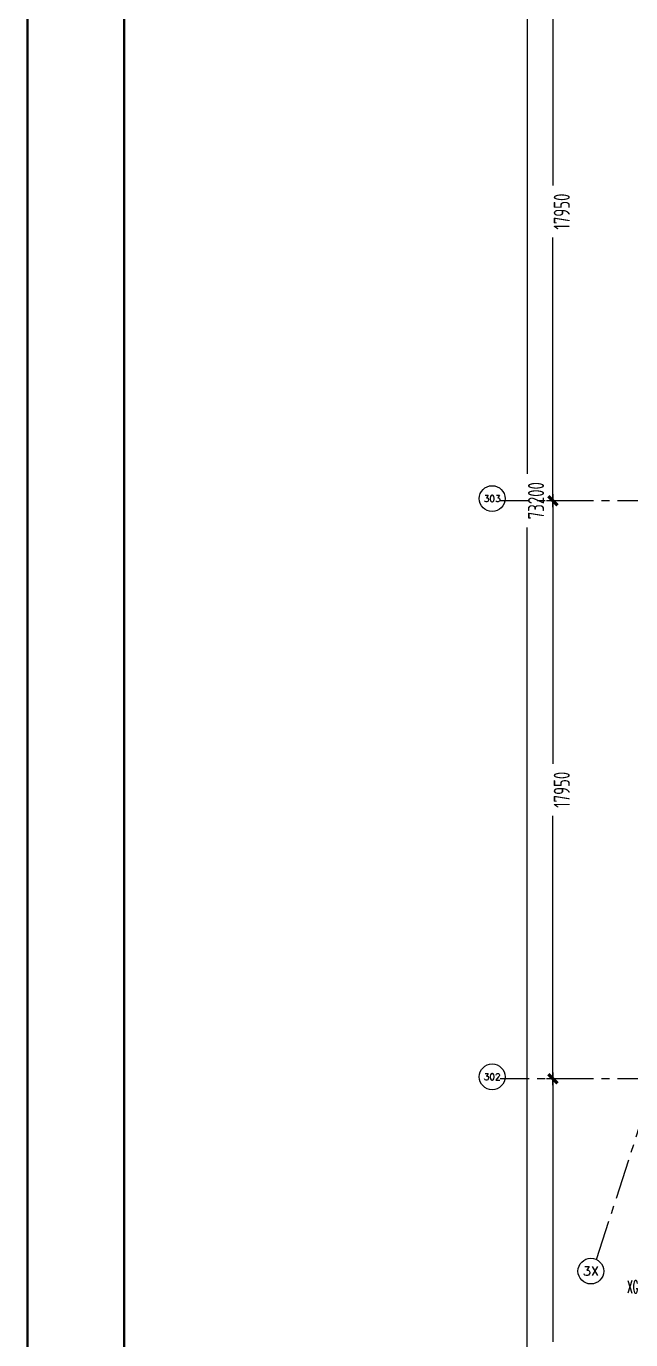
# Model space of a CAD drawing. Extents: x -1201378 to 2367219, y -619313 to 244905.
# Drawn here: x 12071 to 30840, y -245397 to -204619 of the extents above; entities that cross this region are included whole.
import ezdxf
from ezdxf.enums import TextEntityAlignment as Align

# ---------------------------------------------------------------- set-up
doc = ezdxf.new("R2010")
doc.units = 0
doc.header["$LTSCALE"] = 1000
doc.linetypes.add('CENTER', pattern=[2, 1.25, -0.25, 0.25, -0.25])
doc.layers.get('0').update_dxf_attribs({"linetype": 'CONTINUOUS'})
doc.layers.get('Defpoints').update_dxf_attribs({"linetype": 'CONTINUOUS'})
doc.layers.add('0-cxFrame', color=155, linetype='CONTINUOUS')
doc.layers.add('S-SGJ', color=21, linetype='CONTINUOUS')
for name, color, linetype, lineweight in [('0-cxText', 131, 'CONTINUOUS', 25), ('S-axis', 111, 'CONTINUOUS', 0), ('S-dote', 5, 'CENTER', 0)]:
    doc.layers.add(name, color=color, linetype=linetype, lineweight=lineweight)
doc.styles.add('_TCH_AXIS', font='COMPLEX', dxfattribs={"bigfont": 'GBCBIG'})
doc.styles.add('cx_tuming', font='simhei.ttf')
doc.styles.add('cx_tuqian1', font='')
doc.styles.add('SS1', font='tj-romans1.shx', dxfattribs={"width": 0.7, "bigfont": 'tj-hztxt1.shx'})
doc.styles.add('TSSD_Dimension', font='tssdeng.shx', dxfattribs={"width": 0.7, "bigfont": 'hztxt.shx'})
doc.styles.add('黑体', font='simhei.ttf', dxfattribs={"width": 0.8})
doc.styles.get('cx_tuqian1').set_extended_font_data('SimSun')
doc.dimstyles.new('TSSD_200_200', dxfattribs={"dimtxt": 500, "dimasz": 200, "dimexe": 200, "dimexo": 500, "dimgap": 200, "dimtad": 1, "dimdec": 0, "dimzin": 0, "dimdsep": 46, "dimtxsty": 'TSSD_Dimension', "dimblk": 'ARCHTICK', "dimcen": 0, "dimdle": 200, "dimclrt": 7, "dimadec": 0, "dimazin": 0, "dimtfac": 1, "dimtdec": 0, "dimtix": 1, "dimtmove": 2, "dimatfit": 3, "dimfxl": 1, "dimtolj": 1, "dimtzin": 0, "dimarcsym": 0})

# ---------------------------------------------------------------- blocks, each defined once
blk = doc.blocks.new('_ArchTick')
at = {"color": 0, "linetype": 'ByBlock', "const_width": 0.5}
blk.add_lwpolyline([(-0.71, -0.71), (0.71, 0.71)], dxfattribs=at)
blk = doc.blocks.new('*D517')
at = {"layer": 'Defpoints', "color": 0, "transparency": 16777216}
for p in [(-270790, -301398), (-271576, -319348), (-270790, -319348)]:
    blk.add_point(p, dxfattribs=at)
at = {"layer": 'S-axis', "color": 0, "lineweight": -2, "transparency": 16777216}
for p, q in [((-271576, -301198), (-271576, -309567)), ((-271290, -301398), (-271776, -301398)), ((-271576, -319548), (-271576, -311179)), ((-271290, -319348), (-271776, -319348))]:
    blk.add_line(p, q, dxfattribs=at)
at = {"layer": 'S-axis', "color": 0, "lineweight": -2, "transparency": 16777216, "xscale": 200, "yscale": 200, "zscale": 200}
for p, rotation in [((-271576, -301398), 90), ((-271576, -319348), 270)]:
    blk.add_blockref('_ArchTick', p, dxfattribs=dict(at, rotation=rotation))
at = {"layer": 'S-axis', "color": 7, "transparency": 16777216, "insert": (-271301, -310373), "char_height": 500, "attachment_point": 5, "rotation": 90, "style": 'TSSD_Dimension'}
blk.add_mtext('\\A1;17950', dxfattribs=at)
blk = doc.blocks.new('*D518')
at = {"layer": 'Defpoints', "color": 0, "transparency": 16777216}
for p in [(-270790, -319348), (-271576, -337298), (-270790, -337298)]:
    blk.add_point(p, dxfattribs=at)
at = {"layer": 'S-axis', "color": 0, "lineweight": -2, "transparency": 16777216}
for p, q in [((-271576, -319148), (-271576, -327517)), ((-271290, -319348), (-271776, -319348)), ((-271576, -337498), (-271576, -329129)), ((-271290, -337298), (-271776, -337298))]:
    blk.add_line(p, q, dxfattribs=at)
at = {"layer": 'S-axis', "color": 0, "lineweight": -2, "transparency": 16777216, "xscale": 200, "yscale": 200, "zscale": 200}
for p, rotation in [((-271576, -319348), 90), ((-271576, -337298), 270)]:
    blk.add_blockref('_ArchTick', p, dxfattribs=dict(at, rotation=rotation))
at = {"layer": 'S-axis', "color": 7, "transparency": 16777216, "insert": (-271301, -328323), "char_height": 500, "attachment_point": 5, "rotation": 90, "style": 'TSSD_Dimension'}
blk.add_mtext('\\A1;17950', dxfattribs=at)
blk = doc.blocks.new('*D519')
at = {"layer": 'Defpoints', "color": 0, "transparency": 16777216}
for p in [(-270790, -337298), (-271576, -355248), (-270790, -355248)]:
    blk.add_point(p, dxfattribs=at)
at = {"layer": 'S-axis', "color": 0, "lineweight": -2, "transparency": 16777216}
for p, q in [((-271576, -337098), (-271576, -345467)), ((-271290, -337298), (-271776, -337298)), ((-271576, -355448), (-271576, -347079)), ((-271290, -355248), (-271776, -355248))]:
    blk.add_line(p, q, dxfattribs=at)
at = {"layer": 'S-axis', "color": 0, "lineweight": -2, "transparency": 16777216, "xscale": 200, "yscale": 200, "zscale": 200}
for p, rotation in [((-271576, -337298), 90), ((-271576, -355248), 270)]:
    blk.add_blockref('_ArchTick', p, dxfattribs=dict(at, rotation=rotation))
at = {"layer": 'S-axis', "color": 7, "transparency": 16777216, "insert": (-271301, -346273), "char_height": 500, "attachment_point": 5, "rotation": 90, "style": 'TSSD_Dimension'}
blk.add_mtext('\\A1;17950', dxfattribs=at)
blk = doc.blocks.new('*D459')
at = {"layer": 'Defpoints', "color": 0, "transparency": 16777216}
for p in [(-270890, -282748), (-272376, -355948), (-270890, -355948)]:
    blk.add_point(p, dxfattribs=at)
at = {"layer": 'S-axis', "color": 0, "lineweight": -2, "transparency": 16777216}
for p, q in [((-272376, -282548), (-272376, -318516)), ((-271390, -282748), (-272576, -282748)), ((-272376, -356148), (-272376, -320181)), ((-271390, -355948), (-272576, -355948))]:
    blk.add_line(p, q, dxfattribs=at)
at = {"layer": 'S-axis', "color": 0, "lineweight": -2, "transparency": 16777216, "xscale": 200, "yscale": 200, "zscale": 200}
for p, rotation in [((-272376, -282748), 90), ((-272376, -355948), 270)]:
    blk.add_blockref('_ArchTick', p, dxfattribs=dict(at, rotation=rotation))
at = {"layer": 'S-axis', "color": 7, "transparency": 16777216, "insert": (-272101, -319348), "char_height": 500, "attachment_point": 5, "rotation": 90, "style": 'TSSD_Dimension'}
blk.add_mtext('\\A1;73200', dxfattribs=at)
blk = doc.blocks.new('TK22.A0 L(Dragon)')
at = {"layer": '0-cxFrame', "color": 7, "const_width": 0.5}
blk.add_lwpolyline([(0, 0), (-1486, 0), (-1486, 841), (0, 841)], close=True, dxfattribs=at)
at = {"layer": '0-cxFrame', "const_width": 0.5}
blk.add_lwpolyline([(-80, 10), (-1466, 10), (-1466, 831), (-80, 831)], close=True, dxfattribs=at)
at = {"style": '黑体', "flags": 4}
blk.add_attdef('图幅', text='', height=3.3, dxfattribs=at).set_placement((-40, 3), align=Align.RIGHT)
at = {"layer": '0-cxText', "flags": 4}
for tag, height, style, p in [('建设单位', 3.5, 'cx_tuming', (-45, 240)), ('项目名称', 3.5, 'cx_tuming', (-45, 210)), ('子项名称', 3.5, 'cx_tuming', (-45, 180)), ('工程编号', 3.3, 'cx_tuqian1', (-35, 165)), ('图名1', 3.5, 'cx_tuming', (-45, 87)), ('图名2', 3.5, 'cx_tuming', (-45, 79)), ('图名3', 3.5, 'cx_tuming', (-45, 71)), ('出图日期', 3.3, 'cx_tuqian1', (-39, 60)), ('专业', 3.3, 'cx_tuqian1', (-55, 52)), ('图号', 3.3, 'cx_tuqian1', (-55, 44)), ('版次', 3.3, 'cx_tuqian1', (-20, 44))]:
    blk.add_attdef(tag, text='', height=height, dxfattribs=dict(at, style=style)).set_placement(p, align=Align.MIDDLE)
at = {"layer": 'Defpoints', "color": 6, "flags": 4}
for tag, height, style, p in [('tufu', 3.3, '黑体', (-12, 12)), ('dwfname', 4, 'cx_tuqian1', (-80, 3))]:
    blk.add_attdef(tag, text='', height=height, dxfattribs=dict(at, style=style)).set_placement(p, align=Align.RIGHT)
blk = doc.blocks.new('3#轴网')
at = {"layer": 'S-axis'}
for centre in [(-273461.5, -319283.9), (-273461.5, -337233.9), (-270397.6, -343266.6)]:
    blk.add_circle(centre, 400, dxfattribs=at)
at = {"layer": 'S-dote'}
for p, q in [((-78316.2, -319348.2), (-273210.6, -319348.2)), ((-78316.2, -337298.2), (-273210.6, -337298.2))]:
    blk.add_line(p, q, dxfattribs=at)
blk.add_lwpolyline([(-270224.1, -342906.2), (-249758.5, -279830.8)], dxfattribs=at)
at = {"layer": 'S-axis', "style": '_TCH_AXIS'}
for s, height, p, p2 in [('303', 206.28, (-273721.8, -319387), (-273201.2, -319387)), ('302', 206.28, (-273721.8, -337337), (-273201.2, -337337)), ('3X', 276.42, (-270641.1, -343404.8), (-270154.1, -343404.8))]:
    blk.add_text(s, height=height, dxfattribs=at).set_placement(p, p2, align=Align.FIT)
at = {"layer": 'S-axis'}
for base, p1, p2, picture, middle in [((-272376.4, -355948.2), (-270890, -282748.2), (-270890, -355948.2), '*D459', (-272101.4, -319348.2)), ((-271576.4, -319348.2), (-270790, -301398.2), (-270790, -319348.2), '*D517', (-271301.4, -310373.2)), ((-271576.4, -337298.2), (-270790, -319348.2), (-270790, -337298.2), '*D518', (-271301.4, -328323.2)), ((-271576.4, -355248.2), (-270790, -337298.2), (-270790, -355248.2), '*D519', (-271301.4, -346273.2))]:
    dim = blk.add_linear_dim(base=base, p1=p1, p2=p2, angle=270, dimstyle='TSSD_200_200', dxfattribs=at)
    dim.commit()
    dim.dimension.update_dxf_attribs({"geometry": picture, "text_midpoint": middle, "dimtype": 161})

msp = doc.modelspace()

# ---------------------------------------------------------------- block references
at = {"layer": '0-cxFrame', "xscale": 150, "yscale": 150, "zscale": 150}
msp.add_blockref('TK22.A0 L(Dragon)', (235008.3, -296102.2), dxfattribs=at)
at = {"layer": 'S-axis'}
msp.add_blockref('3#轴网', (300000, 100000), dxfattribs=at)

# ---------------------------------------------------------------- texts
at = {"layer": 'S-SGJ', "style": 'SS1', "width": 0.5}
msp.add_text('XGZ-1', height=400, dxfattribs=at).set_placement((30727.4, -243755.3), align=Align.MIDDLE_LEFT)

doc.saveas('drawing.dxf')
